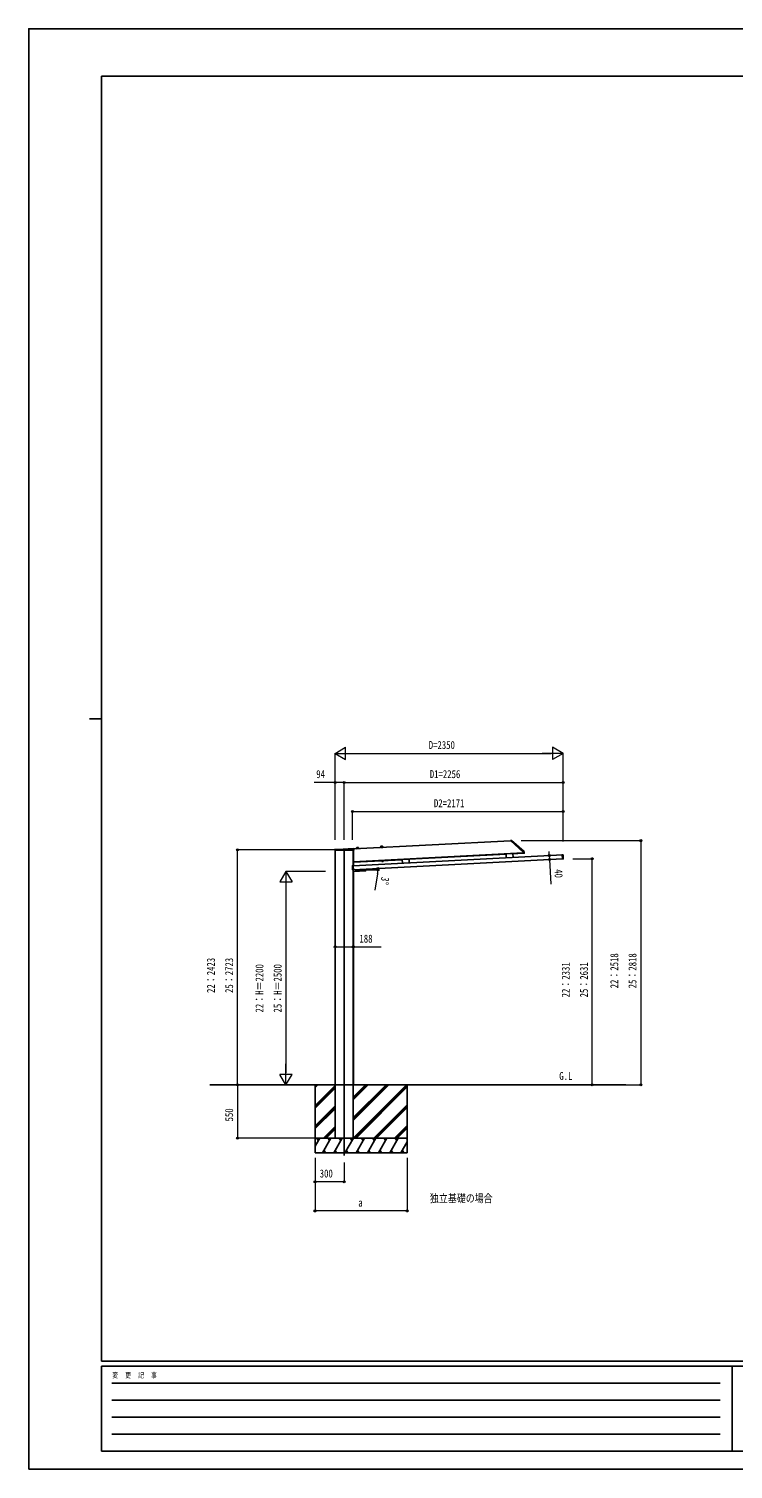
# Model space of a CAD drawing. Units: millimetres, scale not verified. Extents: x -10512 to 10512, y -7425 to 7425.
# Drawn here: x -10512 to -3253, y -7425 to 7425 of the extents above; entities that cross this region are included whole.
import ezdxf
from ezdxf.enums import TextEntityAlignment as Align

# ---------------------------------------------------------------- set-up
doc = ezdxf.new("R2010")
doc.units = ezdxf.units.MM
doc.header["$LTSCALE"] = 30
for name, color, linetype in [('0-2_USER1', 3, 'Continuous'), ('0-3_YKK_12', 2, 'Continuous'), ('0-4_YKK_A1', 4, 'Continuous'), ('0-6_YKK_ZWAK', 7, 'Continuous')]:
    doc.layers.add(name, color=color, linetype=linetype)
doc.layers.add('0-5_YKK_D', color=6, linetype='Continuous', lineweight=18)
doc.styles.add('ＭＳ ゴシック', font='')
doc.styles.get('ＭＳ ゴシック').set_extended_font_data('MS Gothic')

msp = doc.modelspace()

# ---------------------------------------------------------------- linework, layer by layer
at = {"layer": '0-3_YKK_12'}
msp.add_line((-7261.55, -1037), (-7261.55, -4189.98), dxfattribs=at)
at = {"layer": '0-4_YKK_A1'}
for p, q in [((-7361.11, -1044.33), (-7361.04, -1036.48)), ((-7360.04, -1035.49), (-7164.53, -1035.49)), ((-7327.8, -1035.42), (-7165.56, -1026.92)), ((-7164.52, -1027.8), (-7163.54, -1036.38)), ((-7164.27, -1029.96), (-5546.5, -945.17)), ((-7163.54, -1036.38), (-7163.54, -1036.4)), ((-7163.54, -1036.4), (-7162.63, -1044.33)), ((-7136.52, -1026.57), (-7136.53, -1028.1)), ((-7136.53, -1028.1), (-7112.56, -1026.85)), ((-7136.53, -1028.1), (-7112.56, -1026.85)), ((-7136.51, -1028.5), (-7136.53, -1028.1)), ((-7136.51, -1028.5), (-7112.54, -1027.25)), ((-7136.04, -1026.07), (-7113.26, -1024.88)), ((-7135.46, -1019.35), (-7135.52, -1026.05)), ((-7132.62, -1016.38), (-7117.68, -1015.6)), ((-7114.55, -1018.26), (-7113.79, -1024.91)), ((-7112.74, -1025.32), (-7112.56, -1026.85)), ((-7112.54, -1027.25), (-7112.56, -1026.85)), ((-6886.86, -1013.49), (-6886.87, -1015.02)), ((-6886.87, -1015.02), (-6862.91, -1013.76)), ((-6886.87, -1015.02), (-6862.91, -1013.76)), ((-6886.85, -1015.42), (-6886.87, -1015.02)), ((-6886.85, -1015.42), (-6862.89, -1014.16)), ((-6886.39, -1012.99), (-6863.6, -1011.8)), ((-6885.8, -1006.27), (-6885.86, -1012.96)), ((-6882.96, -1003.3), (-6868.03, -1002.52)), ((-6864.89, -1005.17), (-6864.13, -1011.82)), ((-6863.08, -1012.24), (-6862.91, -1013.76)), ((-6862.89, -1014.16), (-6862.91, -1013.76)), ((-5546.68, -941.68), (-5539.08, -941.75)), ((-5546.66, -942.15), (-5546.68, -941.68)), ((-5546.66, -942.15), (-5546.36, -947.78)), ((-5546.2, -948.12), (-5416.71, -1064.71)), ((-5536.44, -942.78), (-5408.58, -1057.9)), ((-7360.61, -1044.33), (-7361.11, -1044.33)), ((-7163.14, -1044.33), (-7360.61, -1044.33)), ((-7355.55, -3462.5), (-7355.55, -1044.33)), ((-7169.89, -1204.49), (-5007.62, -1091.17)), ((-7168.85, -1204.44), (-7168.85, -1044.33)), ((-7167.8, -1244.44), (-5012.21, -1131.47)), ((-7167.55, -1204.37), (-7167.55, -1044.33)), ((-7167.55, -1162.31), (-5416.26, -1070.53)), ((-7167.55, -1167.32), (-6664.72, -1140.97)), ((-7167.29, -1167.3), (-7167.55, -1162.35)), ((-7162.63, -1044.33), (-7163.14, -1044.33)), ((-6860.04, -1154.41), (-6875.03, -1155.19)), ((-6875.03, -1155.19), (-6874.77, -1160.1)), ((-6873.74, -1160.63), (-6874.77, -1160.1)), ((-6874.57, -1155.17), (-6874.66, -1153.57)), ((-6860.75, -1159.95), (-6873.74, -1160.63)), ((-6871.28, -1154.99), (-6871.02, -1159.91)), ((-6863.78, -1154.6), (-6863.53, -1159.51)), ((-6860.75, -1159.95), (-6859.78, -1159.32)), ((-6860.58, -1152.83), (-6860.49, -1154.43)), ((-6860.04, -1154.41), (-6859.78, -1159.32)), ((-6593.95, -1134.75), (-6664.85, -1138.47)), ((-6664.85, -1138.47), (-6662.78, -1177.91)), ((-6593.95, -1134.75), (-6591.88, -1174.2)), ((-6593.82, -1137.25), (-5594.25, -1084.86)), ((-5523.48, -1078.65), (-5594.38, -1082.37)), ((-5594.38, -1082.37), (-5592.32, -1121.81)), ((-5523.48, -1078.65), (-5521.41, -1118.1)), ((-5523.35, -1081.15), (-5416, -1075.52)), ((-5416.55, -1065.06), (-5416.46, -1066.67)), ((-5416.41, -1067.6), (-5416.46, -1066.67)), ((-5416.41, -1067.6), (-5408.78, -1067.67)), ((-5416.39, -1068.1), (-5416.41, -1067.6)), ((-5416.39, -1068.1), (-5416, -1075.52)), ((-5416, -1075.52), (-5408.39, -1075.12)), ((-5408.78, -1067.67), (-5407.37, -1067.68)), ((-5407.26, -1060.67), (-5406.94, -1066.75)), ((-5406.94, -1066.75), (-5406.87, -1068.15)), ((-5019.47, -1091.79), (-5014.3, -1091.52)), ((-5013.18, -1090.08), (-5014.38, -1090.15)), ((-5014.36, -1090.5), (-5014.38, -1090.15)), ((-5014.38, -1090.15), (-5014.38, -1090.15)), ((-5014.33, -1090.99), (-5014.36, -1090.5)), ((-5012.18, -1132.02), (-5014.33, -1090.99)), ((-5013.18, -1090.08), (-5013.18, -1090.08)), ((-5012.58, -1089.94), (-5006.69, -1089.63)), ((-5012.16, -1132.52), (-5012.18, -1132.02)), ((-5012.16, -1132.52), (-5012.14, -1132.87)), ((-5012.14, -1132.87), (-5010.94, -1132.8)), ((-5012.14, -1132.87), (-5012.14, -1132.87)), ((-5010.94, -1132.8), (-5010.94, -1132.8)), ((-5004.44, -1132.57), (-5010.33, -1132.88)), ((-5006.17, -1090.11), (-5003.97, -1132.05)), ((-7178.13, -1203.93), (-7175.94, -1245.88)), ((-7171.77, -1203.1), (-7177.66, -1203.41)), ((-7175.41, -1246.35), (-7169.52, -1246.04)), ((-7171.16, -1203.18), (-7169.97, -1203.12)), ((-7171.16, -1203.18), (-7171.16, -1203.18)), ((-7169.95, -1203.47), (-7169.97, -1203.12)), ((-7169.97, -1203.12), (-7169.97, -1203.12)), ((-7169.92, -1203.96), (-7169.95, -1203.47)), ((-7167.77, -1244.99), (-7169.92, -1203.96)), ((-7169.41, -1246.02), (-7168.52, -1263)), ((-7167.73, -1245.84), (-7168.93, -1245.9)), ((-7168.93, -1245.9), (-7168.93, -1245.9)), ((-7168.85, -3462.5), (-7168.85, -1245.9)), ((-7168.85, -1262.5), (-7168.55, -1262.5)), ((-7167.75, -1245.49), (-7167.77, -1244.99)), ((-7167.75, -1245.49), (-7167.73, -1245.84)), ((-7167.73, -1245.84), (-7167.73, -1245.84)), ((-7167.55, -3462.5), (-7167.55, -1263.95)), ((-7167.47, -1263.95), (-7043.14, -1257.43)), ((-7043.17, -1237.9), (-7042.2, -1256.38)), ((-8645.95, -3462.5), (-4359.14, -3462.5)), ((-7562.45, -3462.5), (-7562.45, -4162.5)), ((-7562.45, -3489.88), (-7535.07, -3462.5)), ((-7562.45, -3475.74), (-7549.21, -3462.5)), ((-7562.45, -3673.73), (-7356.45, -3467.73)), ((-7562.45, -3687.87), (-7356.45, -3481.87)), ((-7562.45, -3702.01), (-7356.45, -3496.01)), ((-7355.55, -3462.5), (-7355.55, -4012.5)), ((-7168.85, -3462.5), (-7168.85, -4012.5)), ((-7168.59, -4012.5), (-6618.59, -3462.5)), ((-7168.45, -3828.51), (-6802.44, -3462.5)), ((-7168.45, -3800.23), (-6830.72, -3462.5)), ((-7168.45, -3814.37), (-6816.58, -3462.5)), ((-7168.45, -3616.38), (-7014.57, -3462.5)), ((-7168.45, -3602.24), (-7028.71, -3462.5)), ((-7168.45, -3588.1), (-7042.85, -3462.5)), ((-7154.45, -4012.5), (-6612.45, -3470.5)), ((-7140.31, -4012.5), (-6612.45, -3484.65)), ((-6612.45, -3462.5), (-6612.45, -4162.5)), ((-7562.45, -3885.86), (-7356.45, -3679.86)), ((-7562.45, -3900), (-7356.45, -3694)), ((-7562.45, -3914.14), (-7356.45, -3708.14)), ((-6956.46, -4012.5), (-6612.45, -3668.49)), ((-6942.32, -4012.5), (-6612.45, -3682.64)), ((-6928.17, -4012.5), (-6612.45, -3696.78)), ((-7476.96, -4012.5), (-7356.45, -3891.99)), ((-7462.82, -4012.5), (-7356.45, -3906.13)), ((-7448.67, -4012.5), (-7356.45, -3920.28)), ((-6744.33, -4012.5), (-6612.45, -3880.62)), ((-6730.18, -4012.5), (-6612.45, -3894.77)), ((-6716.04, -4012.5), (-6612.45, -3908.91)), ((-6612.45, -4012.5), (-7562.45, -4012.5)), ((-7562.45, -4096.33), (-7514.05, -4012.5)), ((-7529.05, -4038.48), (-7544.05, -4012.5)), ((-7485.18, -4162.5), (-7398.58, -4012.5)), ((-7470.19, -4136.52), (-7455.19, -4162.5)), ((-7413.58, -4038.48), (-7428.58, -4012.5)), ((-7369.71, -4162.5), (-7283.11, -4012.5)), ((-7355.55, -4012.5), (-7168.85, -4012.5)), ((-7354.71, -4136.52), (-7339.71, -4162.5)), ((-7298.11, -4038.48), (-7313.11, -4012.5)), ((-7254.24, -4162.5), (-7167.64, -4012.5)), ((-7239.24, -4136.52), (-7224.25, -4162.5)), ((-7182.64, -4038.48), (-7197.64, -4012.5)), ((-7138.77, -4162.5), (-7052.17, -4012.5)), ((-7123.77, -4136.52), (-7108.78, -4162.5)), ((-7067.17, -4038.48), (-7082.17, -4012.5)), ((-7023.3, -4162.5), (-6936.7, -4012.5)), ((-7008.3, -4136.52), (-6993.31, -4162.5)), ((-6966.7, -4012.5), (-6951.7, -4038.48)), ((-6907.83, -4162.5), (-6821.23, -4012.5)), ((-6892.83, -4136.52), (-6877.84, -4162.5)), ((-6836.23, -4038.48), (-6851.23, -4012.5)), ((-6792.36, -4162.5), (-6705.76, -4012.5)), ((-6777.36, -4136.52), (-6762.37, -4162.5)), ((-6720.76, -4038.48), (-6735.76, -4012.5)), ((-6676.89, -4162.5), (-6612.45, -4050.88)), ((-6661.89, -4136.52), (-6646.89, -4162.5)), ((-6612.45, -4026.08), (-6620.29, -4012.5)), ((-7562.45, -4162.5), (-6612.45, -4162.5))]:
    msp.add_line(p, q, dxfattribs=at)
msp.add_lwpolyline([(-6876.19, -1152.05), (-6859.21, -1151.16), (-6859.13, -1152.76), (-6876.1, -1153.65)], close=True, dxfattribs=at)
msp.add_lwpolyline([(-5406.87, -1068.15), (-5406.51, -1075.03), (-5408.39, -1075.12)], dxfattribs=at)
for centre, radius, start, end in [((-7360.04, -1036.49), 1, 90, 176.5048), ((-7360.04, -1036.49), 1, 176.5048, 179.5), ((-7330.42, -985.49), 50, 270, 273.00032), ((-7165.51, -1027.92), 1, 6.5, 93.00032), ((-7164.53, -1036.49), 1, 6.5, 90), ((-7136.02, -1026.57), 0.5, 93, 179.5), ((-7132.46, -1019.38), 3, 93, 179.5), ((-7117.53, -1018.6), 3, 6.5, 93), ((-7113.24, -1025.38), 0.5, 6.5, 93), ((-6886.36, -1013.49), 0.5, 93, 179.5), ((-6882.8, -1006.29), 3, 93, 179.5), ((-6867.87, -1005.51), 3, 6.5, 93), ((-6863.58, -1012.3), 0.5, 6.5, 93), ((-5545.86, -947.75), 0.5, 183, 228), ((-5539.12, -945.75), 4, 48, 89.5), ((-6873.04, -1157.27), 3.32, 238.61575, 307.38425), ((-6867.89, -1147.89), 12.42, 255.41205, 290.58795), ((-6861.8, -1156.68), 3.32, 238.61575, 307.38425), ((-5417.05, -1065.08), 0.5, 3, 48), ((-5411.26, -1060.88), 4, 3, 48), ((-5407.37, -1068.18), 0.5, 3, 89.5), ((-5013.14, -1087.21), 2.86, 272.73957, 279.49104), ((-5010.62, -1137.07), 4.28, 87.31821, 94.21342), ((-7171.51, -1200.33), 2.86, 266.50896, 273.26043), ((-7168.79, -1250.18), 4.28, 91.78658, 98.68179), ((-7167.53, -1262.95), 1, 183, 273), ((-7043.2, -1256.43), 1, 273, 3)]:
    msp.add_arc(centre, radius, start, end, dxfattribs=at)
for centre, major_axis, ratio, start_param, end_param in [((-5013.18, -1090.05), (0.599, 0.031), 0.061163, 4.71238898, 5.02268866), ((-5012.57, -1090.24), (0.016, -0.3), 0.998135, 3.14159265, 3.95507086), ((-5010.35, -1132.58), (0.016, -0.3), 0.998135, 5.46983661, 6.28318531), ((-5006.67, -1090.13), (0.336, 0.373), 0.99628, 5.49965061, 7.06672), ((-5004.47, -1132.07), (0.373, -0.336), 0.99628, 5.49965061, 7.06672), ((-7177.63, -1203.91), (-0.373, 0.336), 0.99628, 5.49965061, 7.06672), ((-7175.44, -1245.85), (-0.336, -0.373), 0.99628, 5.49965061, 7.06672), ((-7171.75, -1203.4), (0.016, -0.3), 0.998135, 2.32811445, 3.14159265), ((-7171.17, -1203.14), (-0.599, -0.031), 0.061163, 1.26049665, 1.57079633), ((-7169.54, -1245.74), (0.016, -0.3), 0.998135, 0, 0.81334869)]:
    msp.add_ellipse(centre, major_axis=major_axis, ratio=ratio, start_param=start_param, end_param=end_param, dxfattribs=at)
at = {"layer": '0-5_YKK_D', "color": 1}
for p, q in [((-7355.55, -44.75), (-7247.3, 17.75)), ((-7247.3, -107.25), (-7247.3, 17.75)), ((-5005.55, -44.75), (-5113.8, 17.75)), ((-5113.8, 17.75), (-5113.8, -107.25)), ((-7355.55, -935.49), (-7355.55, -43.75)), ((-7355.55, -44.75), (-7247.3, -107.25)), ((-7355.55, -44.75), (-7139.04, -44.75)), ((-7230.55, -44.75), (-5130.55, -44.75)), ((-5005.55, -44.75), (-5222.06, -44.75)), ((-5005.55, -44.75), (-5113.8, -107.25)), ((-5005.55, -953.83), (-5005.55, -43.75)), ((-7862.45, -1262.5), (-7924.95, -1370.75)), ((-7455.55, -1262.5), (-7863.45, -1262.5)), ((-7862.45, -1262.5), (-7799.95, -1370.75)), ((-7862.45, -1262.5), (-7862.45, -1479.01)), ((-7924.95, -1370.75), (-7799.95, -1370.75)), ((-7862.45, -1387.5), (-7862.45, -3337.5)), ((-7862.45, -3462.5), (-7862.45, -3245.99)), ((-7862.45, -3462.5), (-7924.95, -3354.25)), ((-7799.95, -3354.25), (-7924.95, -3354.25)), ((-7862.45, -3462.5), (-7799.95, -3354.25))]:
    msp.add_line(p, q, dxfattribs=at)
at = {"layer": '0-5_YKK_D'}
for p, q in [((-7355.55, -935.49), (-7355.55, -343.75)), ((-7261.55, -935.49), (-7261.55, -343.75)), ((-7261.55, -935.49), (-7261.55, -343.75)), ((-7261.55, -344.75), (-5005.55, -344.75)), ((-5005.55, -953.83), (-5005.55, -343.75)), ((-7176.55, -935.49), (-7176.55, -643.75)), ((-7176.55, -644.75), (-5005.55, -644.75)), ((-5005.55, -953.83), (-5005.55, -643.75)), ((-7356.55, -1039.5), (-8363.45, -1039.5)), ((-8362.45, -3462.5), (-8362.45, -1039.5)), ((-5437.51, -944.75), (-4204.55, -944.75)), ((-4205.55, -944.75), (-4205.55, -3462.5)), ((-5161.9, -1139.31), (-5145.14, -1138.43)), ((-5160.65, -1099.19), (-5147.23, -1098.49)), ((-5148.23, -1098.54), (-5150.46, -1056.1)), ((-5148.23, -1098.54), (-5146.14, -1138.49)), ((-5146.14, -1138.49), (-5132.69, -1395.13)), ((-4905.02, -1131.14), (-4704.55, -1131.14)), ((-4705.55, -3462.5), (-4705.55, -1131.14)), ((-7150.7, -1244.53), (-6913.15, -1244.53)), ((-6917.68, -1286.88), (-6946.2, -1456.5)), ((-8362.45, -3462.5), (-8362.45, -4012.5)), ((-4357.14, -3462.5), (-4204.55, -3462.5)), ((-7563.45, -4012.5), (-8363.45, -4012.5)), ((-7562.45, -4213.5), (-7562.45, -4763.5)), ((-7562.45, -4213.5), (-7562.45, -4463.5)), ((-7262.45, -4263.88), (-7262.45, -4463.5)), ((-6612.45, -4213.5), (-6612.45, -4763.5)), ((-7262.45, -4462.5), (-7562.45, -4462.5)), ((-6612.45, -4762.5), (-7562.45, -4762.5))]:
    msp.add_line(p, q, dxfattribs=at)
for points in [[(-7261.55, -344.75), (-7355.55, -344.75), (-7570.05, -344.75)], [(-7355.55, -2040.82), (-7167.55, -2040.82), (-6881.05, -2040.82)]]:
    msp.add_lwpolyline(points, dxfattribs=at)
for centre in [(-7355.55, -344.75), (-7261.55, -344.75), (-7261.55, -344.75), (-5005.55, -344.75), (-7176.55, -644.75), (-5005.55, -644.75), (-8362.45, -1039.5), (-4205.55, -944.75), (-5148.23, -1098.54), (-5146.14, -1138.49), (-4705.55, -1131.14), (-6914.5, -1231.16), (-6914.15, -1244.53), (-7355.55, -2040.82), (-7167.55, -2040.82), (-8362.45, -3462.5), (-8362.45, -3462.5), (-4705.55, -3462.5), (-4205.55, -3462.5), (-8362.45, -4012.5), (-7562.45, -4462.5), (-7262.45, -4462.5), (-7562.45, -4762.5), (-6612.45, -4762.5)]:
    msp.add_circle(centre, 10.62, dxfattribs=at)
for start, end in [(350.45481, 0), (0, 3)]:
    msp.add_arc((-7169.55, -1244.53), 255.41, start, end, dxfattribs=at)
at = {"layer": '0-6_YKK_ZWAK'}
for p, q in [((9737.55, 6937.5), (-9762.45, 6937.5)), ((-9762.45, -6312.5), (-9762.45, 6937.5)), ((-9887.45, 312.5), (-9762.45, 312.5)), ((9737.55, -6312.5), (-9762.45, -6312.5)), ((-3262.45, -6362.5), (-9762.45, -6362.5)), ((-9762.45, -7237.5), (-9762.45, -6362.5)), ((-3262.45, -6362.5), (-3262.45, -7237.5)), ((-12.45, -6362.5), (-3262.45, -6362.5)), ((-9656.2, -6537.5), (-3387.45, -6537.5)), ((-9656.2, -6712.5), (-3387.45, -6712.5)), ((-9656.2, -6887.5), (-3387.45, -6887.5)), ((-9656.2, -7062.5), (-3387.45, -7062.5)), ((-9762.45, -7237.5), (-3262.45, -7237.5)), ((-3262.45, -7237.5), (-12.45, -7237.5))]:
    msp.add_line(p, q, dxfattribs=at)
msp.add_lwpolyline([(-10512.5, -7425), (10512.5, -7425), (10512.5, 7425), (-10512.5, 7425)], close=True, dxfattribs=at)

# ---------------------------------------------------------------- texts
at = {"layer": '0-2_USER1', "style": 'ＭＳ ゴシック', "width": 0.8}
for s, p in [('G.L', (-5045.5, -3437.5)), ('独立基礎の場合', (-6378.5, -4698.5))]:
    msp.add_text(s, height=82.48, dxfattribs=at).set_placement(p, align=Align.BOTTOM_LEFT)
at = {"layer": '0-5_YKK_D', "color": 1, "style": 'ＭＳ ゴシック', "width": 0.8}
msp.add_text('D=2350', height=82.48, dxfattribs=at).set_placement((-6390.55, -24.75), align=Align.BOTTOM_LEFT)
at = {"layer": '0-5_YKK_D', "style": 'ＭＳ ゴシック', "width": 0.8}
for s, p in [('94', (-7550.05, -324.75)), ('D1=2256', (-6379.55, -324.75)), ('D2=2171', (-6337.05, -624.75)), ('188', (-7105.05, -2020.82)), ('300', (-7514.45, -4442.5)), ('a', (-7117.45, -4742.5))]:
    msp.add_text(s, height=82.48, dxfattribs=at).set_placement(p, align=Align.BOTTOM_LEFT)
for s, rotation, p in [('3°', 260.455, (-6901.27, -1309.92)), ('40', 273, (-5120.67, -1242.29)), ('22：2423', 90, (-8569.95, -2515)), ('25：2723', 90, (-8382.45, -2515)), ('22：2331', 90, (-4913.05, -2560.82)), ('25：2631', 90, (-4725.55, -2560.82)), ('22：2518', 90, (-4413.05, -2467.63)), ('25：2818', 90, (-4225.55, -2467.63)), ('550', 90, (-8382.45, -3839.5))]:
    msp.add_text(s, height=82.48, rotation=rotation, dxfattribs=at).set_placement(p, align=Align.BOTTOM_LEFT)
at = {"layer": '0-5_YKK_D', "color": 1, "style": 'ＭＳ ゴシック', "width": 0.8}
for s, p in [('22：H＝2200', (-8069.95, -2716.5)), ('25：H＝2500', (-7882.45, -2716.5))]:
    msp.add_text(s, height=82.48, rotation=90, dxfattribs=at).set_placement(p, align=Align.BOTTOM_LEFT)
at = {"layer": '0-6_YKK_ZWAK', "style": 'ＭＳ ゴシック', "width": 0.8}
msp.add_text('変  更  記  事', height=54.99, dxfattribs=at).set_placement((-9653.28, -6500), align=Align.BOTTOM_LEFT)

doc.saveas('drawing.dxf')
